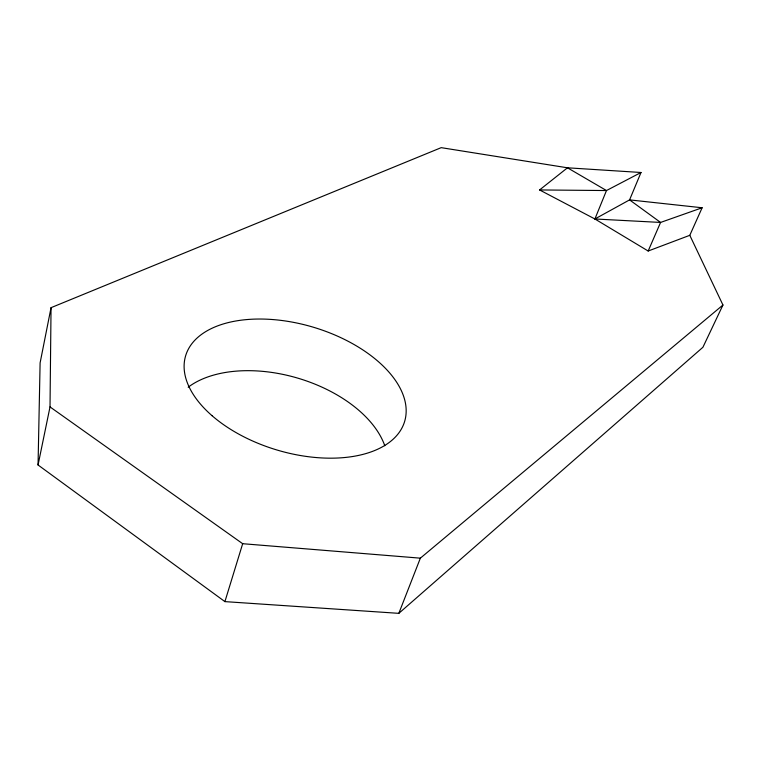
<?xml version="1.0" encoding="UTF-8"?>
<svg xmlns="http://www.w3.org/2000/svg" width="761" height="761" viewBox="0 0 761 761"><rect width="100%" height="100%" fill="white"/><g stroke="black" fill="none" stroke-linecap="round" stroke-linejoin="round"><path stroke-width="1.14" d="M702.127 207.763L660.577 222.44L629.575 199.886L702.127 207.763L689.799 235.311L722.95 305.018L702.917 347.263L398.821 613.347L224.914 601.618L38.05 464.981L50.017 406.916L51.044 307.672L441.209 147.653L567.478 167.8L641.009 172.49L629.575 199.886L594.902 218.978L539.578 189.946L567.478 167.8L606.479 190.545L641.009 172.49M38.05 464.981L40.105 362.883L51.044 307.672M224.914 601.618L242.673 543.706L50.017 406.916M398.821 613.347L420.357 558.165L722.95 305.018M689.799 235.311L648.172 251.016L594.902 218.978L606.479 190.545L539.578 189.946M648.172 251.016L660.577 222.44L594.902 218.978M242.673 543.706L420.357 558.165M188.186 387.225A111.734 66.274 16.4 0 1 298.15 378.246A111.734 66.274 16.4 0 1 384.781 445.737M212.062 415.706A114.312 64.029 16.7 0 0 400.514 430.469A114.312 64.029 16.7 0 0 272.933 319.563A114.312 64.029 16.7 0 0 212.062 415.706"/></g></svg>
